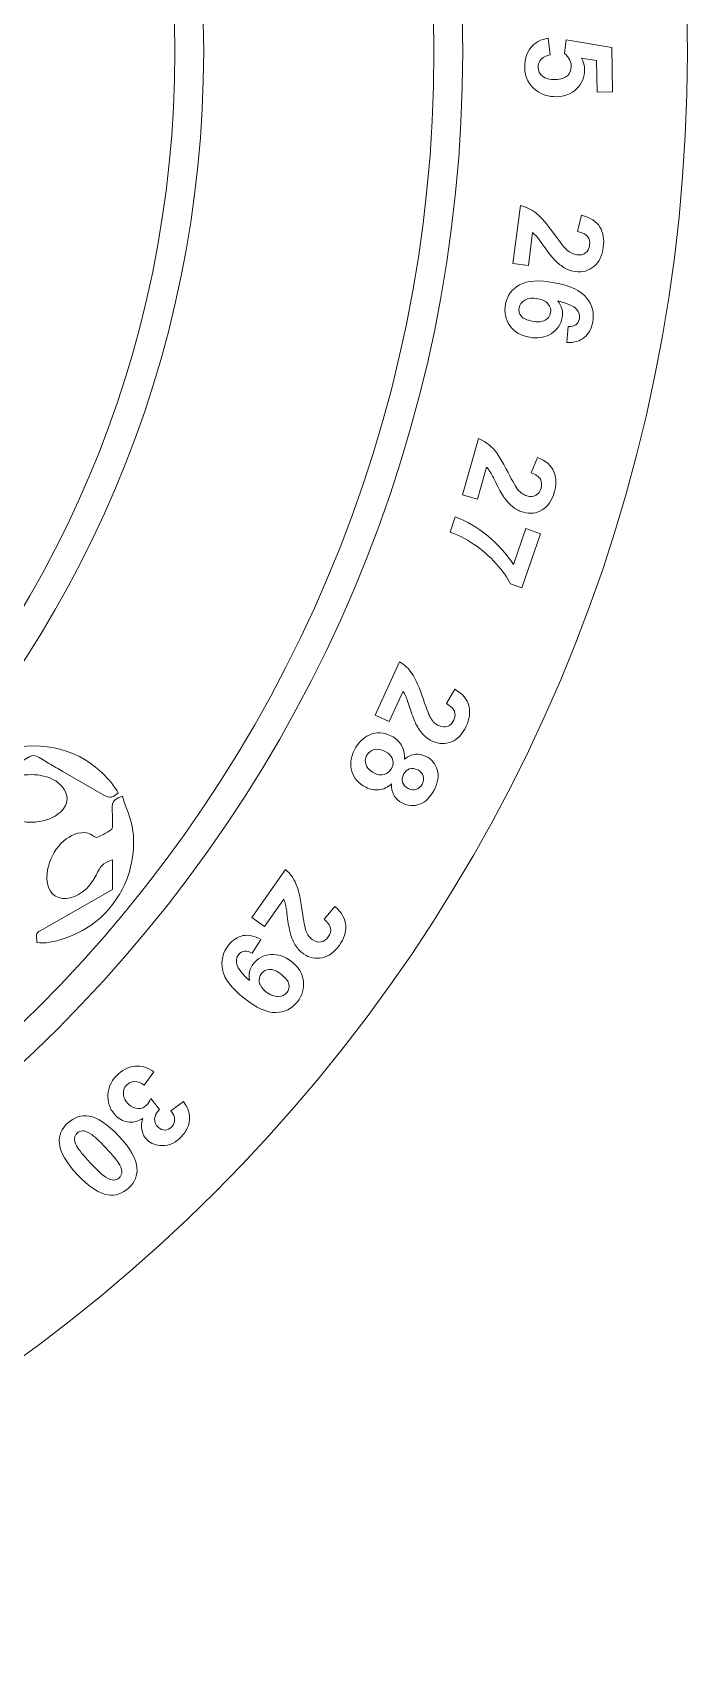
# Model space of a CAD drawing. Header units: millimetres. Extents: x -84 to 196, y -140 to 140.
# Drawn here: x 138.8 to 195.7, y -140 to 1.7 of the extents above; entities that cross this region are included whole.
import ezdxf

# ---------------------------------------------------------------- set-up
doc = ezdxf.new("R2010")
doc.units = ezdxf.units.MM
doc.header["$MEASUREMENT"] = 0
doc.layers.add('Layer 1', color=7, linetype='Continuous')

msp = doc.modelspace()

# ---------------------------------------------------------------- linework, layer by layer
at = {"layer": 'Layer 1', "color": 250, "lineweight": 9}
for points, knots in [([(55.7075, 140.0117), (133.0273, 140.0117), (195.7074, 77.3315), (195.7074, 0.0116), (195.7074, 0.0116), (195.7074, -77.3083), (133.0273, -139.9884), (55.7074, -139.9884), (55.7074, -139.9884), (-21.6125, -139.9884), (-84.2927, -77.3083), (-84.2927, 0.0116), (-84.2927, 0.0116), (-84.2927, 77.3315), (-21.6125, 140.0116), (55.7075, 140.0117)], [0, 0, 0, 0, 0.2, 0.2, 0.2, 0.2, 0.4, 0.4, 0.4, 0.4, 0.6, 0.6, 0.6, 0.6, 1, 1, 1, 1]), ([(56.199, 120.1045), (122.473, 120.1045), (176.1989, 66.3785), (176.1989, 0.1044), (176.1989, 0.1044), (176.1989, -66.1697), (122.473, -119.8956), (56.1989, -119.8956), (56.1989, -119.8956), (-10.0752, -119.8956), (-63.8011, -66.1697), (-63.8011, 0.1044), (-63.8011, 0.1044), (-63.8011, 66.3785), (-10.0752, 120.1044), (56.199, 120.1045)], [0, 0, 0, 0, 0.2, 0.2, 0.2, 0.2, 0.4, 0.4, 0.4, 0.4, 0.6, 0.6, 0.6, 0.6, 1, 1, 1, 1]), ([(56.199, 117.6046), (121.0925, 117.6046), (173.6989, 64.9979), (173.6989, 0.1044), (173.6989, 0.1044), (173.6989, -64.7891), (121.0924, -117.3956), (56.1989, -117.3956), (56.1989, -117.3956), (-8.6946, -117.3956), (-61.3011, -64.7891), (-61.3011, 0.1044), (-61.3011, 0.1044), (-61.3011, 64.998), (-8.6946, 117.6044), (56.199, 117.6046)], [0, 0, 0, 0, 0.2, 0.2, 0.2, 0.2, 0.4, 0.4, 0.4, 0.4, 0.6, 0.6, 0.6, 0.6, 1, 1, 1, 1]), ([(56.199, 97.6045), (110.0469, 97.6045), (153.6989, 53.9522), (153.6989, 0.1044), (153.6989, 0.1044), (153.6989, -53.7434), (110.0467, -97.3956), (56.1989, -97.3956), (56.1989, -97.3956), (2.3512, -97.3956), (-41.3011, -53.7434), (-41.3011, 0.1044), (-41.3011, 0.1044), (-41.3011, 53.9523), (2.3511, 97.6044), (56.199, 97.6045)], [0, 0, 0, 0, 0.2, 0.2, 0.2, 0.2, 0.4, 0.4, 0.4, 0.4, 0.6, 0.6, 0.6, 0.6, 1, 1, 1, 1]), ([(56.199, 95.1045), (108.6662, 95.1045), (151.1989, 52.5714), (151.1989, 0.1044), (151.1989, 0.1044), (151.1989, -52.3626), (108.666, -94.8956), (56.1989, -94.8956), (56.1989, -94.8956), (3.7318, -94.8956), (-38.8011, -52.3626), (-38.8011, 0.1044), (-38.8011, 0.1044), (-38.8011, 52.5715), (3.7318, 95.1044), (56.199, 95.1045)], [0, 0, 0, 0, 0.2, 0.2, 0.2, 0.2, 0.4, 0.4, 0.4, 0.4, 0.6, 0.6, 0.6, 0.6, 1, 1, 1, 1]), ([(183.6089, 1.247), (183.6089, 1.247), (183.7868, -0.1974), (183.7868, -0.1974), (183.7868, -0.1974), (183.4602, -0.2444), (183.2034, -0.3712), (183.0168, -0.5781), (183.0168, -0.5781), (182.8284, -0.7846), (182.7435, -1.0205), (182.7435, -1.2851), (182.7435, -1.2851), (182.7435, -1.5886), (182.8769, -1.8435), (183.126, -2.0482), (183.126, -2.0482), (183.3769, -2.2529), (183.75, -2.3508), (184.2457, -2.3421), (184.2457, -2.3421), (184.7096, -2.333), (185.0562, -2.2228), (185.2853, -2.0093), (185.2853, -2.0093), (185.5129, -1.7974), (185.624, -1.5249), (185.6176, -1.1898), (185.6176, -1.1898), (185.6103, -0.7733), (185.4188, -0.4034), (185.0436, -0.0796), (185.0436, -0.0796), (185.0436, -0.0796), (185.1934, 1.0994), (185.1934, 1.0994), (185.1934, 1.0994), (185.1934, 1.0994), (189.1468, 0.4302), (189.1468, 0.4302), (189.1468, 0.4302), (189.1468, 0.4302), (189.2191, -3.4052), (189.2191, -3.4052), (189.2191, -3.4052), (189.2191, -3.4052), (187.8608, -3.4304), (187.8608, -3.4304), (187.8608, -3.4304), (187.8608, -3.4304), (187.8085, -0.6942), (187.8085, -0.6942), (187.8085, -0.6942), (187.8085, -0.6942), (186.5188, -0.4907), (186.5188, -0.4907), (186.5188, -0.4907), (186.6876, -0.8112), (186.7797, -1.1418), (186.7797, -1.4787), (186.7797, -1.4787), (186.7926, -2.1226), (186.5681, -2.6713), (186.1097, -3.1284), (186.1097, -3.1284), (185.6494, -3.5854), (185.0462, -3.8191), (184.3, -3.833), (184.3, -3.833), (183.6755, -3.846), (183.1176, -3.6763), (182.6209, -3.3233), (182.6209, -3.3233), (181.9436, -2.8437), (181.5975, -2.1657), (181.581, -1.2924), (181.581, -1.2924), (181.5685, -0.5938), (181.7438, -0.0202), (182.1122, 0.427), (182.1122, 0.427), (182.479, 0.8758), (182.9783, 1.1474), (183.6089, 1.247)], [0, 0, 0, 0, 0.04545455, 0.04545455, 0.04545455, 0.04545455, 0.09090909, 0.09090909, 0.09090909, 0.09090909, 0.13636364, 0.13636364, 0.13636364, 0.13636364, 0.18181818, 0.18181818, 0.18181818, 0.18181818, 0.22727273, 0.22727273, 0.22727273, 0.22727273, 0.27272727, 0.27272727, 0.27272727, 0.27272727, 0.31818182, 0.31818182, 0.31818182, 0.31818182, 0.36363636, 0.36363636, 0.36363636, 0.36363636, 0.40909091, 0.40909091, 0.40909091, 0.40909091, 0.45454545, 0.45454545, 0.45454545, 0.45454545, 0.5, 0.5, 0.5, 0.5, 0.54545455, 0.54545455, 0.54545455, 0.54545455, 0.59090909, 0.59090909, 0.59090909, 0.59090909, 0.63636364, 0.63636364, 0.63636364, 0.63636364, 0.68181818, 0.68181818, 0.68181818, 0.68181818, 0.72727273, 0.72727273, 0.72727273, 0.72727273, 0.77272727, 0.77272727, 0.77272727, 0.77272727, 0.81818182, 0.81818182, 0.81818182, 0.81818182, 0.86363636, 0.86363636, 0.86363636, 0.86363636, 0.90909091, 0.90909091, 0.90909091, 0.90909091, 1, 1, 1, 1]), ([(181.8961, -18.4979), (181.8961, -18.4979), (180.5593, -18.3259), (180.5593, -18.3259), (180.5593, -18.3259), (180.5593, -18.3259), (181.2064, -13.2772), (181.2064, -13.2772), (181.2064, -13.2772), (181.7054, -13.3963), (182.1634, -13.6231), (182.5808, -13.9538), (182.5808, -13.9538), (182.9983, -14.2862), (183.5296, -14.903), (184.1751, -15.8056), (184.1751, -15.8056), (184.6959, -16.5315), (185.0546, -16.9821), (185.2519, -17.1572), (185.2519, -17.1572), (185.5232, -17.3923), (185.805, -17.5305), (186.0941, -17.5681), (186.0941, -17.5681), (186.417, -17.6092), (186.6745, -17.5534), (186.8688, -17.4039), (186.8688, -17.4039), (187.0633, -17.2526), (187.1801, -17.0253), (187.2194, -16.722), (187.2194, -16.722), (187.2571, -16.4205), (187.1977, -16.1699), (187.0393, -15.9702), (187.0393, -15.9702), (186.8811, -15.7687), (186.5938, -15.6271), (186.1776, -15.5469), (186.1776, -15.5469), (186.1776, -15.5469), (186.5051, -14.1293), (186.5051, -14.1293), (186.5051, -14.1293), (187.2861, -14.3161), (187.8216, -14.6577), (188.1082, -15.154), (188.1082, -15.154), (188.3948, -15.6484), (188.4958, -16.2342), (188.4079, -16.9113), (188.4079, -16.9113), (188.313, -17.6519), (188.0384, -18.2088), (187.5843, -18.5819), (187.5843, -18.5819), (187.1301, -18.9548), (186.606, -19.102), (186.0118, -19.0249), (186.0118, -19.0249), (185.6732, -18.9818), (185.3595, -18.8807), (185.0688, -18.7197), (185.0688, -18.7197), (184.7781, -18.5585), (184.4839, -18.3251), (184.1829, -18.0193), (184.1829, -18.0193), (183.9823, -17.8178), (183.7025, -17.4609), (183.3455, -16.9539), (183.3455, -16.9539), (182.9868, -16.4452), (182.7457, -16.1219), (182.6261, -15.9841), (182.6261, -15.9841), (182.5048, -15.8444), (182.3831, -15.7296), (182.2634, -15.6376), (182.2634, -15.6376), (182.2634, -15.6376), (181.8961, -18.4979), (181.8961, -18.4979)], [0, 0, 0, 0, 0.04545455, 0.04545455, 0.04545455, 0.04545455, 0.09090909, 0.09090909, 0.09090909, 0.09090909, 0.13636364, 0.13636364, 0.13636364, 0.13636364, 0.18181818, 0.18181818, 0.18181818, 0.18181818, 0.22727273, 0.22727273, 0.22727273, 0.22727273, 0.27272727, 0.27272727, 0.27272727, 0.27272727, 0.31818182, 0.31818182, 0.31818182, 0.31818182, 0.36363636, 0.36363636, 0.36363636, 0.36363636, 0.40909091, 0.40909091, 0.40909091, 0.40909091, 0.45454545, 0.45454545, 0.45454545, 0.45454545, 0.5, 0.5, 0.5, 0.5, 0.54545455, 0.54545455, 0.54545455, 0.54545455, 0.59090909, 0.59090909, 0.59090909, 0.59090909, 0.63636364, 0.63636364, 0.63636364, 0.63636364, 0.68181818, 0.68181818, 0.68181818, 0.68181818, 0.72727273, 0.72727273, 0.72727273, 0.72727273, 0.77272727, 0.77272727, 0.77272727, 0.77272727, 0.81818182, 0.81818182, 0.81818182, 0.81818182, 0.86363636, 0.86363636, 0.86363636, 0.86363636, 0.90909091, 0.90909091, 0.90909091, 0.90909091, 1, 1, 1, 1]), ([(185.2414, -25.1926), (185.2414, -25.1926), (185.3466, -23.782), (185.3466, -23.782), (185.3466, -23.782), (185.6377, -23.8028), (185.8635, -23.7526), (186.0263, -23.6369), (186.0263, -23.6369), (186.1876, -23.5193), (186.2887, -23.347), (186.3321, -23.1214), (186.3321, -23.1214), (186.3882, -22.82), (186.2993, -22.5392), (186.0676, -22.2806), (186.0676, -22.2806), (185.8361, -22.022), (185.2972, -21.7869), (184.4516, -21.5732), (184.4516, -21.5732), (184.8042, -22.0068), (184.9324, -22.4872), (184.8332, -23.016), (184.8332, -23.016), (184.7231, -23.6098), (184.4015, -24.0777), (183.869, -24.4193), (183.869, -24.4193), (183.3348, -24.759), (182.7098, -24.8621), (181.9927, -24.7284), (181.9927, -24.7284), (181.2314, -24.5856), (180.6631, -24.2497), (180.2862, -23.7171), (180.2862, -23.7171), (179.9094, -23.1844), (179.7851, -22.5683), (179.917, -21.8669), (179.917, -21.8669), (180.0562, -21.116), (180.4626, -20.5534), (181.1364, -20.1789), (181.1364, -20.1789), (181.8102, -19.8028), (182.8122, -19.7402), (184.1429, -19.9878), (184.1429, -19.9878), (185.5071, -20.2407), (186.4417, -20.6772), (186.9505, -21.2933), (186.9505, -21.2933), (187.4593, -21.9094), (187.6378, -22.621), (187.4878, -23.4265), (187.4878, -23.4265), (187.3829, -23.9904), (187.1376, -24.4286), (186.7516, -24.7408), (186.7516, -24.7408), (186.3658, -25.053), (185.8641, -25.2026), (185.2414, -25.1926)], [0, 0, 0, 0, 0.05882353, 0.05882353, 0.05882353, 0.05882353, 0.11764706, 0.11764706, 0.11764706, 0.11764706, 0.17647059, 0.17647059, 0.17647059, 0.17647059, 0.23529412, 0.23529412, 0.23529412, 0.23529412, 0.29411765, 0.29411765, 0.29411765, 0.29411765, 0.35294118, 0.35294118, 0.35294118, 0.35294118, 0.41176471, 0.41176471, 0.41176471, 0.41176471, 0.47058824, 0.47058824, 0.47058824, 0.47058824, 0.52941176, 0.52941176, 0.52941176, 0.52941176, 0.58823529, 0.58823529, 0.58823529, 0.58823529, 0.64705882, 0.64705882, 0.64705882, 0.64705882, 0.70588235, 0.70588235, 0.70588235, 0.70588235, 0.76470588, 0.76470588, 0.76470588, 0.76470588, 0.82352941, 0.82352941, 0.82352941, 0.82352941, 0.88235294, 0.88235294, 0.88235294, 0.88235294, 1, 1, 1, 1]), ([(182.7328, -21.3785), (182.2692, -21.2917), (181.8914, -21.3324), (181.5997, -21.4987), (181.5997, -21.4987), (181.308, -21.6648), (181.1376, -21.8847), (181.0852, -22.1596), (181.0852, -22.1596), (181.0363, -22.4221), (181.0988, -22.6623), (181.2725, -22.8766), (181.2725, -22.8766), (181.4461, -23.0908), (181.7682, -23.2422), (182.2388, -23.329), (182.2388, -23.329), (182.7218, -23.4193), (183.094, -23.3909), (183.354, -23.2439), (183.354, -23.2439), (183.614, -23.0969), (183.7719, -22.8807), (183.8244, -22.5951), (183.8244, -22.5951), (183.875, -22.3219), (183.8108, -22.0695), (183.6319, -21.8411), (183.6319, -21.8411), (183.4531, -21.6109), (183.1521, -21.458), (182.7328, -21.3785)], [0, 0, 0, 0, 0.11111111, 0.11111111, 0.11111111, 0.11111111, 0.22222222, 0.22222222, 0.22222222, 0.22222222, 0.33333333, 0.33333333, 0.33333333, 0.33333333, 0.44444444, 0.44444444, 0.44444444, 0.44444444, 0.55555556, 0.55555556, 0.55555556, 0.55555556, 0.66666667, 0.66666667, 0.66666667, 0.66666667, 0.77777778, 0.77777778, 0.77777778, 0.77777778, 1, 1, 1, 1]), ([(177.4771, -38.7887), (177.4771, -38.7887), (176.1818, -38.4203), (176.1818, -38.4203), (176.1818, -38.4203), (176.1818, -38.4203), (177.5767, -33.5269), (177.5767, -33.5269), (177.5767, -33.5269), (178.0516, -33.7184), (178.4699, -34.0106), (178.8339, -34.3999), (178.8339, -34.3999), (179.198, -34.7909), (179.631, -35.4799), (180.1335, -36.4687), (180.1335, -36.4687), (180.5404, -37.2653), (180.8269, -37.7641), (180.9948, -37.9667), (180.9948, -37.9667), (181.2282, -38.2397), (181.4858, -38.4175), (181.7682, -38.4982), (181.7682, -38.4982), (182.0789, -38.5859), (182.3416, -38.5714), (182.5565, -38.4512), (182.5565, -38.4512), (182.7715, -38.3309), (182.9212, -38.1243), (183.0054, -37.8296), (183.0054, -37.8296), (183.088, -37.5384), (183.0663, -37.2809), (182.9408, -37.0589), (182.9408, -37.0589), (182.8133, -36.8367), (182.5503, -36.6538), (182.1515, -36.5115), (182.1515, -36.5115), (182.1515, -36.5115), (182.6874, -35.1595), (182.6874, -35.1595), (182.6874, -35.1595), (183.4323, -35.4618), (183.9091, -35.8791), (184.118, -36.4115), (184.118, -36.4115), (184.3288, -36.9439), (184.3402, -37.5383), (184.1525, -38.1947), (184.1525, -38.1947), (183.9492, -38.9128), (183.5934, -39.4232), (183.0894, -39.7238), (183.0894, -39.7238), (182.5837, -40.0227), (182.044, -40.0906), (181.467, -39.9274), (181.467, -39.9274), (181.1387, -39.8327), (180.8439, -39.685), (180.5808, -39.4843), (180.5808, -39.4843), (180.3178, -39.2819), (180.0615, -39.0071), (179.8087, -38.66), (179.8087, -38.66), (179.6427, -38.429), (179.4197, -38.0361), (179.1402, -37.4809), (179.1402, -37.4809), (178.8626, -36.9239), (178.6731, -36.5697), (178.5741, -36.4129), (178.5741, -36.4129), (178.4753, -36.2578), (178.3726, -36.1256), (178.2684, -36.0165), (178.2684, -36.0165), (178.2684, -36.0165), (177.4771, -38.7887), (177.4771, -38.7887)], [0, 0, 0, 0, 0.04545455, 0.04545455, 0.04545455, 0.04545455, 0.09090909, 0.09090909, 0.09090909, 0.09090909, 0.13636364, 0.13636364, 0.13636364, 0.13636364, 0.18181818, 0.18181818, 0.18181818, 0.18181818, 0.22727273, 0.22727273, 0.22727273, 0.22727273, 0.27272727, 0.27272727, 0.27272727, 0.27272727, 0.31818182, 0.31818182, 0.31818182, 0.31818182, 0.36363636, 0.36363636, 0.36363636, 0.36363636, 0.40909091, 0.40909091, 0.40909091, 0.40909091, 0.45454545, 0.45454545, 0.45454545, 0.45454545, 0.5, 0.5, 0.5, 0.5, 0.54545455, 0.54545455, 0.54545455, 0.54545455, 0.59090909, 0.59090909, 0.59090909, 0.59090909, 0.63636364, 0.63636364, 0.63636364, 0.63636364, 0.68181818, 0.68181818, 0.68181818, 0.68181818, 0.72727273, 0.72727273, 0.72727273, 0.72727273, 0.77272727, 0.77272727, 0.77272727, 0.77272727, 0.81818182, 0.81818182, 0.81818182, 0.81818182, 0.86363636, 0.86363636, 0.86363636, 0.86363636, 0.90909091, 0.90909091, 0.90909091, 0.90909091, 1, 1, 1, 1]), ([(181.6713, -41.3492), (181.6713, -41.3492), (182.9464, -41.7871), (182.9464, -41.7871), (182.9464, -41.7871), (182.9464, -41.7871), (181.3308, -46.4812), (181.3308, -46.4812), (181.3308, -46.4812), (181.3308, -46.4812), (180.3337, -46.1392), (180.3337, -46.1392), (180.3337, -46.1392), (180.0878, -45.6203), (179.6763, -45.0382), (179.0998, -44.3929), (179.0998, -44.3929), (178.5251, -43.7458), (177.8719, -43.1793), (177.1423, -42.6933), (177.1423, -42.6933), (176.4109, -42.2072), (175.7295, -41.8574), (175.0963, -41.642), (175.0963, -41.642), (175.0963, -41.642), (175.5522, -40.3195), (175.5522, -40.3195), (175.5522, -40.3195), (176.5352, -40.6825), (177.4741, -41.2339), (178.369, -41.9735), (178.369, -41.9735), (179.2661, -42.7151), (180.0084, -43.5469), (180.5967, -44.471), (180.5967, -44.471), (180.5967, -44.471), (181.6713, -41.3492), (181.6713, -41.3492)], [0, 0, 0, 0, 0.09090909, 0.09090909, 0.09090909, 0.09090909, 0.18181818, 0.18181818, 0.18181818, 0.18181818, 0.27272727, 0.27272727, 0.27272727, 0.27272727, 0.36363636, 0.36363636, 0.36363636, 0.36363636, 0.45454545, 0.45454545, 0.45454545, 0.45454545, 0.54545455, 0.54545455, 0.54545455, 0.54545455, 0.63636364, 0.63636364, 0.63636364, 0.63636364, 0.72727273, 0.72727273, 0.72727273, 0.72727273, 0.81818182, 0.81818182, 0.81818182, 0.81818182, 1, 1, 1, 1]), ([(169.8127, -58.0992), (169.8127, -58.0992), (168.5873, -57.5382), (168.5873, -57.5382), (168.5873, -57.5382), (168.5873, -57.5382), (170.6994, -52.9101), (170.6994, -52.9101), (170.6994, -52.9101), (171.1412, -53.1713), (171.5117, -53.5222), (171.8132, -53.9627), (171.8132, -53.9627), (172.113, -54.4032), (172.4377, -55.1491), (172.7859, -56.2019), (172.7859, -56.2019), (173.0681, -57.0515), (173.2774, -57.5869), (173.414, -57.8115), (173.414, -57.8115), (173.6032, -58.1174), (173.8315, -58.3319), (174.0973, -58.453), (174.0973, -58.453), (174.3912, -58.5883), (174.654, -58.6124), (174.8837, -58.527), (174.8837, -58.527), (175.1151, -58.4415), (175.2941, -58.2589), (175.4206, -57.9789), (175.4206, -57.9789), (175.5471, -57.7043), (175.5639, -57.4469), (175.4715, -57.2084), (175.4715, -57.2084), (175.3808, -56.9699), (175.1472, -56.7502), (174.7741, -56.5492), (174.7741, -56.5492), (174.7741, -56.5492), (175.5063, -55.293), (175.5063, -55.293), (175.5063, -55.293), (176.1978, -55.7034), (176.6066, -56.1867), (176.7347, -56.7447), (176.7347, -56.7447), (176.861, -57.3026), (176.7843, -57.8932), (176.5012, -58.5128), (176.5012, -58.5128), (176.1897, -59.1923), (175.7626, -59.6421), (175.2183, -59.8637), (175.2183, -59.8637), (174.6758, -60.0853), (174.1309, -60.0706), (173.5851, -59.8213), (173.5851, -59.8213), (173.2754, -59.6806), (173.0062, -59.489), (172.7762, -59.2498), (172.7762, -59.2498), (172.5464, -59.0106), (172.3341, -58.7011), (172.1364, -58.3192), (172.1364, -58.3192), (172.0054, -58.0665), (171.8448, -57.6441), (171.6534, -57.0541), (171.6534, -57.0541), (171.4619, -56.4625), (171.3277, -56.0825), (171.2526, -55.9147), (171.2526, -55.9147), (171.1793, -55.745), (171.0988, -55.6), (171.0111, -55.4762), (171.0111, -55.4762), (171.0111, -55.4762), (169.8127, -58.0992), (169.8127, -58.0992)], [0, 0, 0, 0, 0.04545455, 0.04545455, 0.04545455, 0.04545455, 0.09090909, 0.09090909, 0.09090909, 0.09090909, 0.13636364, 0.13636364, 0.13636364, 0.13636364, 0.18181818, 0.18181818, 0.18181818, 0.18181818, 0.22727273, 0.22727273, 0.22727273, 0.22727273, 0.27272727, 0.27272727, 0.27272727, 0.27272727, 0.31818182, 0.31818182, 0.31818182, 0.31818182, 0.36363636, 0.36363636, 0.36363636, 0.36363636, 0.40909091, 0.40909091, 0.40909091, 0.40909091, 0.45454545, 0.45454545, 0.45454545, 0.45454545, 0.5, 0.5, 0.5, 0.5, 0.54545455, 0.54545455, 0.54545455, 0.54545455, 0.59090909, 0.59090909, 0.59090909, 0.59090909, 0.63636364, 0.63636364, 0.63636364, 0.63636364, 0.68181818, 0.68181818, 0.68181818, 0.68181818, 0.72727273, 0.72727273, 0.72727273, 0.72727273, 0.77272727, 0.77272727, 0.77272727, 0.77272727, 0.81818182, 0.81818182, 0.81818182, 0.81818182, 0.86363636, 0.86363636, 0.86363636, 0.86363636, 0.90909091, 0.90909091, 0.90909091, 0.90909091, 1, 1, 1, 1]), ([(171.1331, -61.3692), (171.4464, -61.1091), (171.766, -60.9673), (172.0906, -60.9437), (172.0906, -60.9437), (172.4154, -60.9182), (172.7237, -60.9827), (173.0178, -61.1354), (173.0178, -61.1354), (173.5197, -61.3945), (173.8429, -61.7854), (173.9877, -62.3045), (173.9877, -62.3045), (174.1343, -62.8236), (174.0405, -63.4054), (173.705, -64.0516), (173.705, -64.0516), (173.375, -64.6908), (172.9537, -65.1022), (172.4434, -65.2857), (172.4434, -65.2857), (171.9332, -65.4693), (171.4287, -65.4306), (170.9268, -65.1715), (170.9268, -65.1715), (170.6152, -65.0099), (170.3795, -64.7851), (170.2199, -64.4971), (170.2199, -64.4971), (170.0603, -64.2091), (169.9926, -63.8844), (170.0167, -63.5245), (170.0167, -63.5245), (169.6738, -63.8198), (169.3079, -63.9914), (168.9197, -64.036), (168.9197, -64.036), (168.5316, -64.0807), (168.1507, -64.0071), (167.7738, -63.8118), (167.7738, -63.8118), (167.1542, -63.4906), (166.7515, -63.0307), (166.5683, -62.4338), (166.5683, -62.4338), (166.3853, -61.8371), (166.4629, -61.2094), (166.8037, -60.5525), (166.8037, -60.5525), (167.1217, -59.9397), (167.5462, -59.5143), (168.0761, -59.2744), (168.0761, -59.2744), (168.705, -58.9906), (169.3487, -59.0192), (170.009, -59.3617), (170.009, -59.3617), (170.3737, -59.5499), (170.6602, -59.8137), (170.8708, -60.1512), (170.8708, -60.1512), (171.0815, -60.4888), (171.17, -60.8948), (171.1331, -61.3692)], [0, 0, 0, 0, 0.05882353, 0.05882353, 0.05882353, 0.05882353, 0.11764706, 0.11764706, 0.11764706, 0.11764706, 0.17647059, 0.17647059, 0.17647059, 0.17647059, 0.23529412, 0.23529412, 0.23529412, 0.23529412, 0.29411765, 0.29411765, 0.29411765, 0.29411765, 0.35294118, 0.35294118, 0.35294118, 0.35294118, 0.41176471, 0.41176471, 0.41176471, 0.41176471, 0.47058824, 0.47058824, 0.47058824, 0.47058824, 0.52941176, 0.52941176, 0.52941176, 0.52941176, 0.58823529, 0.58823529, 0.58823529, 0.58823529, 0.64705882, 0.64705882, 0.64705882, 0.64705882, 0.70588235, 0.70588235, 0.70588235, 0.70588235, 0.76470588, 0.76470588, 0.76470588, 0.76470588, 0.82352941, 0.82352941, 0.82352941, 0.82352941, 0.88235294, 0.88235294, 0.88235294, 0.88235294, 1, 1, 1, 1]), ([(131.5799, -64.2903), (132.381, -65.0278), (132.8026, -64.519), (133.5786, -64.0532), (133.5786, -64.0532), (134.7575, -63.3457), (134.5091, -63.7477), (135.6252, -64.2794), (135.6252, -64.2794), (135.6932, -65.1631), (135.656, -65.4654), (136.1925, -65.9738), (136.1925, -65.9738), (136.5702, -66.3315), (137.1339, -66.6079), (137.7484, -66.7427), (137.7484, -66.7427), (139.216, -67.0642), (140.7038, -66.6013), (141.3988, -65.826), (141.3988, -65.826), (142.4009, -64.7084), (141.474, -63.5119), (140.484, -63.0649), (140.484, -63.0649), (139.9213, -62.811), (139.2059, -62.6783), (138.4784, -62.7174), (138.4784, -62.7174), (137.0332, -62.7951), (137.806, -62.7737), (136.7188, -62.337), (136.7188, -62.337), (136.931, -62.0401), (137.4539, -61.8179), (137.8538, -61.5892), (137.8538, -61.5892), (139.1305, -60.859), (138.6879, -60.8337), (140.2573, -61.7386), (140.2573, -61.7386), (140.6783, -61.9814), (141.0677, -62.2116), (141.4613, -62.4359), (141.4613, -62.4359), (141.4613, -62.4359), (145.0212, -64.4919), (145.0212, -64.4919), (145.0212, -64.4919), (145.539, -64.8132), (145.865, -64.6783), (146.2608, -64.2903), (146.2608, -64.2903), (146.1012, -63.8823), (145.2896, -62.9546), (145.0118, -62.6832), (145.0118, -62.6832), (144.6151, -62.2954), (143.968, -61.7775), (143.4135, -61.4329), (143.4135, -61.4329), (140.8079, -59.8142), (137.0448, -59.8312), (134.4255, -61.4418), (134.4255, -61.4418), (133.5403, -61.9861), (131.9808, -63.3849), (131.5799, -64.2903)], [0, 0, 0, 0, 0.05555556, 0.05555556, 0.05555556, 0.05555556, 0.11111111, 0.11111111, 0.11111111, 0.11111111, 0.16666667, 0.16666667, 0.16666667, 0.16666667, 0.22222222, 0.22222222, 0.22222222, 0.22222222, 0.27777778, 0.27777778, 0.27777778, 0.27777778, 0.33333333, 0.33333333, 0.33333333, 0.33333333, 0.38888889, 0.38888889, 0.38888889, 0.38888889, 0.44444444, 0.44444444, 0.44444444, 0.44444444, 0.5, 0.5, 0.5, 0.5, 0.55555556, 0.55555556, 0.55555556, 0.55555556, 0.61111111, 0.61111111, 0.61111111, 0.61111111, 0.66666667, 0.66666667, 0.66666667, 0.66666667, 0.72222222, 0.72222222, 0.72222222, 0.72222222, 0.77777778, 0.77777778, 0.77777778, 0.77777778, 0.83333333, 0.83333333, 0.83333333, 0.83333333, 0.88888889, 0.88888889, 0.88888889, 0.88888889, 1, 1, 1, 1]), ([(169.4755, -60.697), (169.1199, -60.5124), (168.7972, -60.4602), (168.5042, -60.5386), (168.5042, -60.5386), (168.2113, -60.6189), (167.9936, -60.7928), (167.8534, -61.0657), (167.8534, -61.0657), (167.715, -61.3316), (167.6964, -61.6015), (167.7978, -61.8752), (167.7978, -61.8752), (167.8976, -62.1471), (168.1295, -62.3789), (168.4905, -62.5654), (168.4905, -62.5654), (168.804, -62.7286), (169.1036, -62.7701), (169.3861, -62.6917), (169.3861, -62.6917), (169.6686, -62.6133), (169.8809, -62.4393), (170.0229, -62.1664), (170.0229, -62.1664), (170.1862, -61.8512), (170.1976, -61.5602), (170.061, -61.2934), (170.061, -61.2934), (169.9244, -61.0265), (169.7291, -60.8284), (169.4755, -60.697)], [0, 0, 0, 0, 0.11111111, 0.11111111, 0.11111111, 0.11111111, 0.22222222, 0.22222222, 0.22222222, 0.22222222, 0.33333333, 0.33333333, 0.33333333, 0.33333333, 0.44444444, 0.44444444, 0.44444444, 0.44444444, 0.55555556, 0.55555556, 0.55555556, 0.55555556, 0.66666667, 0.66666667, 0.66666667, 0.66666667, 0.77777778, 0.77777778, 0.77777778, 0.77777778, 1, 1, 1, 1]), ([(172.2944, -62.3078), (172.0374, -62.1746), (171.7992, -62.1439), (171.5803, -62.2138), (171.5803, -62.2138), (171.3615, -62.2853), (171.1896, -62.4418), (171.0637, -62.6831), (171.0637, -62.6831), (170.9376, -62.9279), (170.9086, -63.1605), (170.9767, -63.383), (170.9767, -63.383), (171.0468, -63.6037), (171.21, -63.7824), (171.4671, -63.9156), (171.4671, -63.9156), (171.7084, -64.0398), (171.9394, -64.067), (172.16, -63.9972), (172.16, -63.9972), (172.3809, -63.9273), (172.5522, -63.7744), (172.6749, -63.5349), (172.6749, -63.5349), (172.8045, -63.2867), (172.8334, -63.0521), (172.7618, -62.8297), (172.7618, -62.8297), (172.692, -62.6072), (172.5356, -62.4321), (172.2944, -62.3078)], [0, 0, 0, 0, 0.11111111, 0.11111111, 0.11111111, 0.11111111, 0.22222222, 0.22222222, 0.22222222, 0.22222222, 0.33333333, 0.33333333, 0.33333333, 0.33333333, 0.44444444, 0.44444444, 0.44444444, 0.44444444, 0.55555556, 0.55555556, 0.55555556, 0.55555556, 0.66666667, 0.66666667, 0.66666667, 0.66666667, 0.77777778, 0.77777778, 0.77777778, 0.77777778, 1, 1, 1, 1]), ([(144.3555, -68.1871), (143.8535, -67.8896), (143.6505, -67.6203), (142.7765, -67.8115), (142.7765, -67.8115), (141.3635, -68.1203), (140.0808, -69.9338), (140.0808, -71.6327), (140.0808, -71.6327), (140.0808, -74.2854), (143.1475, -73.9353), (144.3511, -71.4529), (144.3511, -71.4529), (144.7548, -70.6207), (144.8541, -70.4597), (145.7801, -70.1086), (145.7801, -70.1086), (145.7801, -70.1086), (145.7776, -72.6992), (145.7776, -72.6992), (145.7776, -72.6992), (145.7776, -72.6992), (139.5508, -76.2403), (139.5508, -76.2403), (139.5508, -76.2403), (139.0424, -76.5295), (139.2077, -76.5926), (139.2154, -77.2907), (139.2154, -77.2907), (140.4755, -77.5543), (142.7946, -76.5766), (143.927, -75.7819), (143.927, -75.7819), (146.1677, -74.2088), (147.6178, -71.5159), (147.6178, -68.6094), (147.6178, -68.6094), (147.6178, -66.8461), (147.0719, -65.9673), (146.6341, -64.5968), (146.6341, -64.5968), (145.5345, -64.9298), (145.7679, -65.293), (145.7833, -66.7128), (145.7833, -66.7128), (145.7906, -67.3836), (145.8652, -67.4215), (145.3438, -67.6976), (145.3438, -67.6976), (145.0316, -67.8629), (144.7105, -68.1033), (144.3555, -68.1871)], [0, 0, 0, 0, 0.07142857, 0.07142857, 0.07142857, 0.07142857, 0.14285714, 0.14285714, 0.14285714, 0.14285714, 0.21428571, 0.21428571, 0.21428571, 0.21428571, 0.28571429, 0.28571429, 0.28571429, 0.28571429, 0.35714286, 0.35714286, 0.35714286, 0.35714286, 0.42857143, 0.42857143, 0.42857143, 0.42857143, 0.5, 0.5, 0.5, 0.5, 0.57142857, 0.57142857, 0.57142857, 0.57142857, 0.64285714, 0.64285714, 0.64285714, 0.64285714, 0.71428571, 0.71428571, 0.71428571, 0.71428571, 0.78571429, 0.78571429, 0.78571429, 0.78571429, 0.85714286, 0.85714286, 0.85714286, 0.85714286, 1, 1, 1, 1]), ([(158.9875, -75.8906), (158.9875, -75.8906), (157.8844, -75.1141), (157.8844, -75.1141), (157.8844, -75.1141), (157.8844, -75.1141), (160.8161, -70.9535), (160.8161, -70.9535), (160.8161, -70.9535), (161.2017, -71.291), (161.501, -71.705), (161.7146, -72.192), (161.7146, -72.192), (161.9302, -72.6808), (162.1107, -73.475), (162.2601, -74.5746), (162.2601, -74.5746), (162.3816, -75.4591), (162.4881, -76.0263), (162.5799, -76.2725), (162.5799, -76.2725), (162.7096, -76.6084), (162.8949, -76.8611), (163.1343, -77.0286), (163.1343, -77.0286), (163.3986, -77.2153), (163.6531, -77.2875), (163.8944, -77.245), (163.8944, -77.245), (164.1376, -77.2026), (164.3463, -77.0564), (164.5226, -76.8064), (164.5226, -76.8064), (164.6972, -76.558), (164.7622, -76.3088), (164.7162, -76.057), (164.7162, -76.057), (164.6704, -75.8051), (164.4811, -75.5472), (164.1512, -75.2799), (164.1512, -75.2799), (164.1512, -75.2799), (165.1024, -74.1807), (165.1024, -74.1807), (165.1024, -74.1807), (165.7062, -74.7123), (166.019, -75.2639), (166.0428, -75.8352), (166.0428, -75.8352), (166.0648, -76.4065), (165.8786, -76.9724), (165.4858, -77.5293), (165.4858, -77.5293), (165.0565, -78.1411), (164.5531, -78.5047), (163.9772, -78.6221), (163.9772, -78.6221), (163.4014, -78.7393), (162.8695, -78.6252), (162.3801, -78.2797), (162.3801, -78.2797), (162.0998, -78.0824), (161.8705, -77.8461), (161.6883, -77.5688), (161.6883, -77.5688), (161.5065, -77.2914), (161.3557, -76.9468), (161.2325, -76.535), (161.2325, -76.535), (161.1495, -76.2622), (161.0683, -75.8183), (160.9896, -75.2015), (160.9896, -75.2015), (160.909, -74.5848), (160.8478, -74.1867), (160.8058, -74.0088), (160.8058, -74.0088), (160.7641, -73.8292), (160.7116, -73.6708), (160.6488, -73.5337), (160.6488, -73.5337), (160.6488, -73.5337), (158.9875, -75.8906), (158.9875, -75.8906)], [0, 0, 0, 0, 0.04545455, 0.04545455, 0.04545455, 0.04545455, 0.09090909, 0.09090909, 0.09090909, 0.09090909, 0.13636364, 0.13636364, 0.13636364, 0.13636364, 0.18181818, 0.18181818, 0.18181818, 0.18181818, 0.22727273, 0.22727273, 0.22727273, 0.22727273, 0.27272727, 0.27272727, 0.27272727, 0.27272727, 0.31818182, 0.31818182, 0.31818182, 0.31818182, 0.36363636, 0.36363636, 0.36363636, 0.36363636, 0.40909091, 0.40909091, 0.40909091, 0.40909091, 0.45454545, 0.45454545, 0.45454545, 0.45454545, 0.5, 0.5, 0.5, 0.5, 0.54545455, 0.54545455, 0.54545455, 0.54545455, 0.59090909, 0.59090909, 0.59090909, 0.59090909, 0.63636364, 0.63636364, 0.63636364, 0.63636364, 0.68181818, 0.68181818, 0.68181818, 0.68181818, 0.72727273, 0.72727273, 0.72727273, 0.72727273, 0.77272727, 0.77272727, 0.77272727, 0.77272727, 0.81818182, 0.81818182, 0.81818182, 0.81818182, 0.86363636, 0.86363636, 0.86363636, 0.86363636, 0.90909091, 0.90909091, 0.90909091, 0.90909091, 1, 1, 1, 1]), ([(158.6653, -77.0233), (158.6653, -77.0233), (157.9152, -78.2203), (157.9152, -78.2203), (157.9152, -78.2203), (157.6707, -78.0696), (157.4486, -78.0089), (157.251, -78.0365), (157.251, -78.0365), (157.0534, -78.0641), (156.8801, -78.1711), (156.7331, -78.3577), (156.7331, -78.3577), (156.5471, -78.5916), (156.4968, -78.8772), (156.5821, -79.2126), (156.5821, -79.2126), (156.6676, -79.548), (157.033, -80.0078), (157.6766, -80.5938), (157.6766, -80.5938), (157.5709, -80.0448), (157.6888, -79.5548), (158.0271, -79.1256), (158.0271, -79.1256), (158.3974, -78.6593), (158.8972, -78.3998), (159.5254, -78.3472), (159.5254, -78.3472), (160.1535, -78.2928), (160.756, -78.4958), (161.3332, -78.9527), (161.3332, -78.9527), (161.9349, -79.4291), (162.2788, -79.9912), (162.3631, -80.6406), (162.3631, -80.6406), (162.4477, -81.29), (162.2709, -81.8909), (161.8335, -82.4433), (161.8335, -82.4433), (161.3571, -83.045), (160.7334, -83.3553), (159.9625, -83.3722), (159.9625, -83.3722), (159.1917, -83.3891), (158.2739, -82.9752), (157.2078, -82.1321), (157.2078, -82.1321), (156.1241, -81.2731), (155.5004, -80.4527), (155.339, -79.669), (155.339, -79.669), (155.1775, -78.8871), (155.3508, -78.1733), (155.8627, -77.5293), (155.8627, -77.5293), (156.2292, -77.0648), (156.65, -76.7875), (157.123, -76.6973), (157.123, -76.6973), (157.5961, -76.6071), (158.1107, -76.7163), (158.6653, -77.0233)], [0, 0, 0, 0, 0.05882353, 0.05882353, 0.05882353, 0.05882353, 0.11764706, 0.11764706, 0.11764706, 0.11764706, 0.17647059, 0.17647059, 0.17647059, 0.17647059, 0.23529412, 0.23529412, 0.23529412, 0.23529412, 0.29411765, 0.29411765, 0.29411765, 0.29411765, 0.35294118, 0.35294118, 0.35294118, 0.35294118, 0.41176471, 0.41176471, 0.41176471, 0.41176471, 0.47058824, 0.47058824, 0.47058824, 0.47058824, 0.52941176, 0.52941176, 0.52941176, 0.52941176, 0.58823529, 0.58823529, 0.58823529, 0.58823529, 0.64705882, 0.64705882, 0.64705882, 0.64705882, 0.70588235, 0.70588235, 0.70588235, 0.70588235, 0.76470588, 0.76470588, 0.76470588, 0.76470588, 0.82352941, 0.82352941, 0.82352941, 0.82352941, 0.88235294, 0.88235294, 0.88235294, 0.88235294, 1, 1, 1, 1]), ([(159.1112, -81.565), (159.4789, -81.8555), (159.8294, -81.9977), (160.1663, -81.9882), (160.1663, -81.9882), (160.5016, -81.9804), (160.7577, -81.8649), (160.9329, -81.6449), (160.9329, -81.6449), (161.0997, -81.4338), (161.1549, -81.1941), (161.0993, -80.924), (161.0993, -80.924), (161.0437, -80.6522), (160.8259, -80.3675), (160.4494, -80.07), (160.4494, -80.07), (160.0658, -79.7653), (159.7241, -79.6178), (159.426, -79.6275), (159.426, -79.6275), (159.1262, -79.6371), (158.8876, -79.7545), (158.707, -79.9814), (158.707, -79.9814), (158.5353, -80.1996), (158.4743, -80.4517), (158.5282, -80.7376), (158.5282, -80.7376), (158.5837, -81.0253), (158.7768, -81.3011), (159.1112, -81.565)], [0, 0, 0, 0, 0.11111111, 0.11111111, 0.11111111, 0.11111111, 0.22222222, 0.22222222, 0.22222222, 0.22222222, 0.33333333, 0.33333333, 0.33333333, 0.33333333, 0.44444444, 0.44444444, 0.44444444, 0.44444444, 0.55555556, 0.55555556, 0.55555556, 0.55555556, 0.66666667, 0.66666667, 0.66666667, 0.66666667, 0.77777778, 0.77777778, 0.77777778, 0.77777778, 1, 1, 1, 1]), ([(149.3798, -88.5346), (149.3798, -88.5346), (148.5392, -89.6715), (148.5392, -89.6715), (148.5392, -89.6715), (148.2471, -89.4579), (147.966, -89.3589), (147.6926, -89.371), (147.6926, -89.371), (147.4194, -89.383), (147.187, -89.4919), (146.9959, -89.694), (146.9959, -89.694), (146.7908, -89.9121), (146.6987, -90.1736), (146.7232, -90.4786), (146.7232, -90.4786), (146.7479, -90.7837), (146.901, -91.0686), (147.1811, -91.3334), (147.1811, -91.3334), (147.4472, -91.5842), (147.7247, -91.7115), (148.0141, -91.7152), (148.0141, -91.7152), (148.3052, -91.7207), (148.5462, -91.6188), (148.7409, -91.415), (148.7409, -91.415), (148.869, -91.2784), (148.9949, -91.0925), (149.1188, -90.8555), (149.1188, -90.8555), (149.1188, -90.8555), (149.8699, -91.7845), (149.8699, -91.7845), (149.8699, -91.7845), (149.5929, -92.063), (149.448, -92.3389), (149.4389, -92.6141), (149.4389, -92.6141), (149.428, -92.8876), (149.5316, -93.1287), (149.7496, -93.3339), (149.7496, -93.3339), (149.934, -93.5093), (150.1338, -93.5947), (150.3489, -93.5882), (150.3489, -93.5882), (150.5625, -93.5818), (150.7559, -93.4872), (150.9295, -93.3046), (150.9295, -93.3046), (151.0996, -93.1237), (151.1783, -92.9116), (151.1783, -92.6647), (151.1783, -92.6647), (151.1783, -92.4196), (151.0645, -92.1697), (150.8497, -91.9133), (150.8497, -91.9133), (150.8497, -91.9133), (151.9336, -91.0978), (151.9336, -91.0978), (151.9336, -91.0978), (152.2037, -91.4809), (152.3733, -91.8327), (152.4421, -92.1587), (152.4421, -92.1587), (152.5127, -92.4829), (152.4897, -92.8216), (152.3735, -93.1733), (152.3735, -93.1733), (152.2555, -93.525), (152.0544, -93.8524), (151.7685, -94.1556), (151.7685, -94.1556), (151.2774, -94.6733), (150.7196, -94.9321), (150.0935, -94.9337), (150.0935, -94.9337), (149.5802, -94.9347), (149.1524, -94.7747), (148.812, -94.4538), (148.812, -94.4538), (148.3281, -93.9961), (148.1923, -93.3688), (148.4032, -92.5686), (148.4032, -92.5686), (148.0377, -92.8193), (147.6484, -92.9289), (147.2337, -92.8941), (147.2337, -92.8941), (146.8207, -92.8612), (146.4459, -92.6868), (146.1125, -92.3728), (146.1125, -92.3728), (145.6303, -91.9151), (145.3856, -91.3502), (145.3784, -90.6746), (145.3784, -90.6746), (145.3713, -90.0008), (145.6167, -89.3998), (146.113, -88.8733), (146.113, -88.8733), (146.585, -88.375), (147.1195, -88.0988), (147.7154, -88.0409), (147.7154, -88.0409), (148.3114, -87.9847), (148.8679, -88.1493), (149.3798, -88.5346)], [0, 0, 0, 0, 0.03448276, 0.03448276, 0.03448276, 0.03448276, 0.06896552, 0.06896552, 0.06896552, 0.06896552, 0.10344828, 0.10344828, 0.10344828, 0.10344828, 0.13793103, 0.13793103, 0.13793103, 0.13793103, 0.17241379, 0.17241379, 0.17241379, 0.17241379, 0.20689655, 0.20689655, 0.20689655, 0.20689655, 0.24137931, 0.24137931, 0.24137931, 0.24137931, 0.27586207, 0.27586207, 0.27586207, 0.27586207, 0.31034483, 0.31034483, 0.31034483, 0.31034483, 0.34482759, 0.34482759, 0.34482759, 0.34482759, 0.37931034, 0.37931034, 0.37931034, 0.37931034, 0.4137931, 0.4137931, 0.4137931, 0.4137931, 0.44827586, 0.44827586, 0.44827586, 0.44827586, 0.48275862, 0.48275862, 0.48275862, 0.48275862, 0.51724138, 0.51724138, 0.51724138, 0.51724138, 0.55172414, 0.55172414, 0.55172414, 0.55172414, 0.5862069, 0.5862069, 0.5862069, 0.5862069, 0.62068966, 0.62068966, 0.62068966, 0.62068966, 0.65517241, 0.65517241, 0.65517241, 0.65517241, 0.68965517, 0.68965517, 0.68965517, 0.68965517, 0.72413793, 0.72413793, 0.72413793, 0.72413793, 0.75862069, 0.75862069, 0.75862069, 0.75862069, 0.79310345, 0.79310345, 0.79310345, 0.79310345, 0.82758621, 0.82758621, 0.82758621, 0.82758621, 0.86206897, 0.86206897, 0.86206897, 0.86206897, 0.89655172, 0.89655172, 0.89655172, 0.89655172, 0.93103448, 0.93103448, 0.93103448, 0.93103448, 1, 1, 1, 1]), ([(147.1882, -98.6051), (146.6546, -99.1085), (146.0572, -99.3117), (145.398, -99.2147), (145.398, -99.2147), (144.6139, -99.1013), (143.7295, -98.5215), (142.7455, -97.4755), (142.7455, -97.4755), (141.7616, -96.4332), (141.2372, -95.5132), (141.1674, -94.7173), (141.1674, -94.7173), (141.1127, -94.0591), (141.3502, -93.48), (141.8839, -92.9765), (141.8839, -92.9765), (142.4212, -92.4714), (143.0483, -92.2701), (143.7639, -92.3727), (143.7639, -92.3727), (144.4812, -92.4753), (145.339, -93.0566), (146.3353, -94.115), (146.3353, -94.115), (147.314, -95.152), (147.8366, -96.0686), (147.9047, -96.8662), (147.9047, -96.8662), (147.9612, -97.5227), (147.7217, -98.1034), (147.1882, -98.6051)], [0, 0, 0, 0, 0.11111111, 0.11111111, 0.11111111, 0.11111111, 0.22222222, 0.22222222, 0.22222222, 0.22222222, 0.33333333, 0.33333333, 0.33333333, 0.33333333, 0.44444444, 0.44444444, 0.44444444, 0.44444444, 0.55555556, 0.55555556, 0.55555556, 0.55555556, 0.66666667, 0.66666667, 0.66666667, 0.66666667, 0.77777778, 0.77777778, 0.77777778, 0.77777778, 1, 1, 1, 1]), ([(146.3637, -97.7294), (146.4913, -97.6083), (146.5662, -97.4605), (146.5901, -97.2843), (146.5901, -97.2843), (146.6142, -97.1098), (146.5534, -96.889), (146.4101, -96.6272), (146.4101, -96.6272), (146.225, -96.2858), (145.829, -95.7916), (145.2185, -95.1444), (145.2185, -95.1444), (144.6099, -94.4974), (144.1588, -94.084), (143.8651, -93.9043), (143.8651, -93.9043), (143.5717, -93.7229), (143.3391, -93.6387), (143.1643, -93.6518), (143.1643, -93.6518), (142.9897, -93.6651), (142.8377, -93.733), (142.71, -93.8523), (142.71, -93.8523), (142.5825, -93.9734), (142.5058, -94.1211), (142.4837, -94.2974), (142.4837, -94.2974), (142.4599, -94.4737), (142.5204, -94.6927), (142.6618, -94.9546), (142.6618, -94.9546), (142.8454, -95.2941), (143.2413, -95.7866), (143.85, -96.4337), (143.85, -96.4337), (144.4605, -97.0807), (144.9115, -97.4941), (145.2033, -97.6756), (145.2033, -97.6756), (145.497, -97.8552), (145.7311, -97.9394), (145.9075, -97.928), (145.9075, -97.928), (146.0839, -97.9166), (146.2343, -97.8504), (146.3637, -97.7294)], [0, 0, 0, 0, 0.07692308, 0.07692308, 0.07692308, 0.07692308, 0.15384615, 0.15384615, 0.15384615, 0.15384615, 0.23076923, 0.23076923, 0.23076923, 0.23076923, 0.30769231, 0.30769231, 0.30769231, 0.30769231, 0.38461538, 0.38461538, 0.38461538, 0.38461538, 0.46153846, 0.46153846, 0.46153846, 0.46153846, 0.53846154, 0.53846154, 0.53846154, 0.53846154, 0.61538462, 0.61538462, 0.61538462, 0.61538462, 0.69230769, 0.69230769, 0.69230769, 0.69230769, 0.76923077, 0.76923077, 0.76923077, 0.76923077, 0.84615385, 0.84615385, 0.84615385, 0.84615385, 1, 1, 1, 1])]:
    msp.add_open_spline(points, degree=3, knots=knots, dxfattribs=at)

doc.saveas('drawing.dxf')
